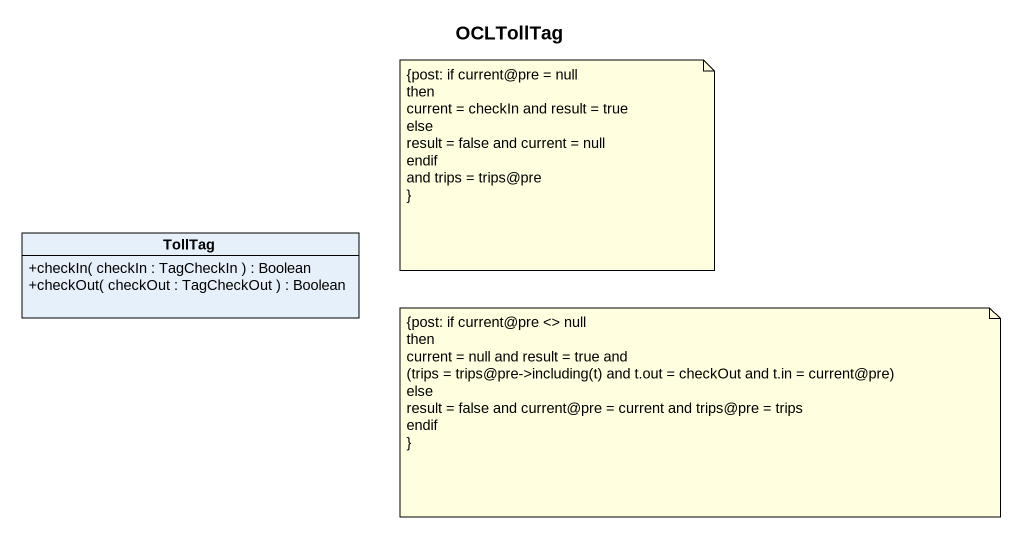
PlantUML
@startuml
title OCLTollTag
hide circle
hide empty members
skinparam classAttributeIconSize 0
class TollTag {
  +checkIn( checkIn : TagCheckIn ) : Boolean
  +checkOut( checkOut : TagCheckOut ) : Boolean
}
note as N1
  {post: if current@pre = null
  then
  current = checkIn and result = true
  else
  result = false and current = null
  endif
  and trips = trips@pre
  ~}
end note
note as N2
  {post: if current@pre <> null
  then
  current = null and result = true and
  (trips = trips@pre->including(t) and t.out = checkOut and t.in = current@pre)
  else
  result = false and current@pre = current and trips@pre = trips
  endif
  ~}
end note
@enduml
